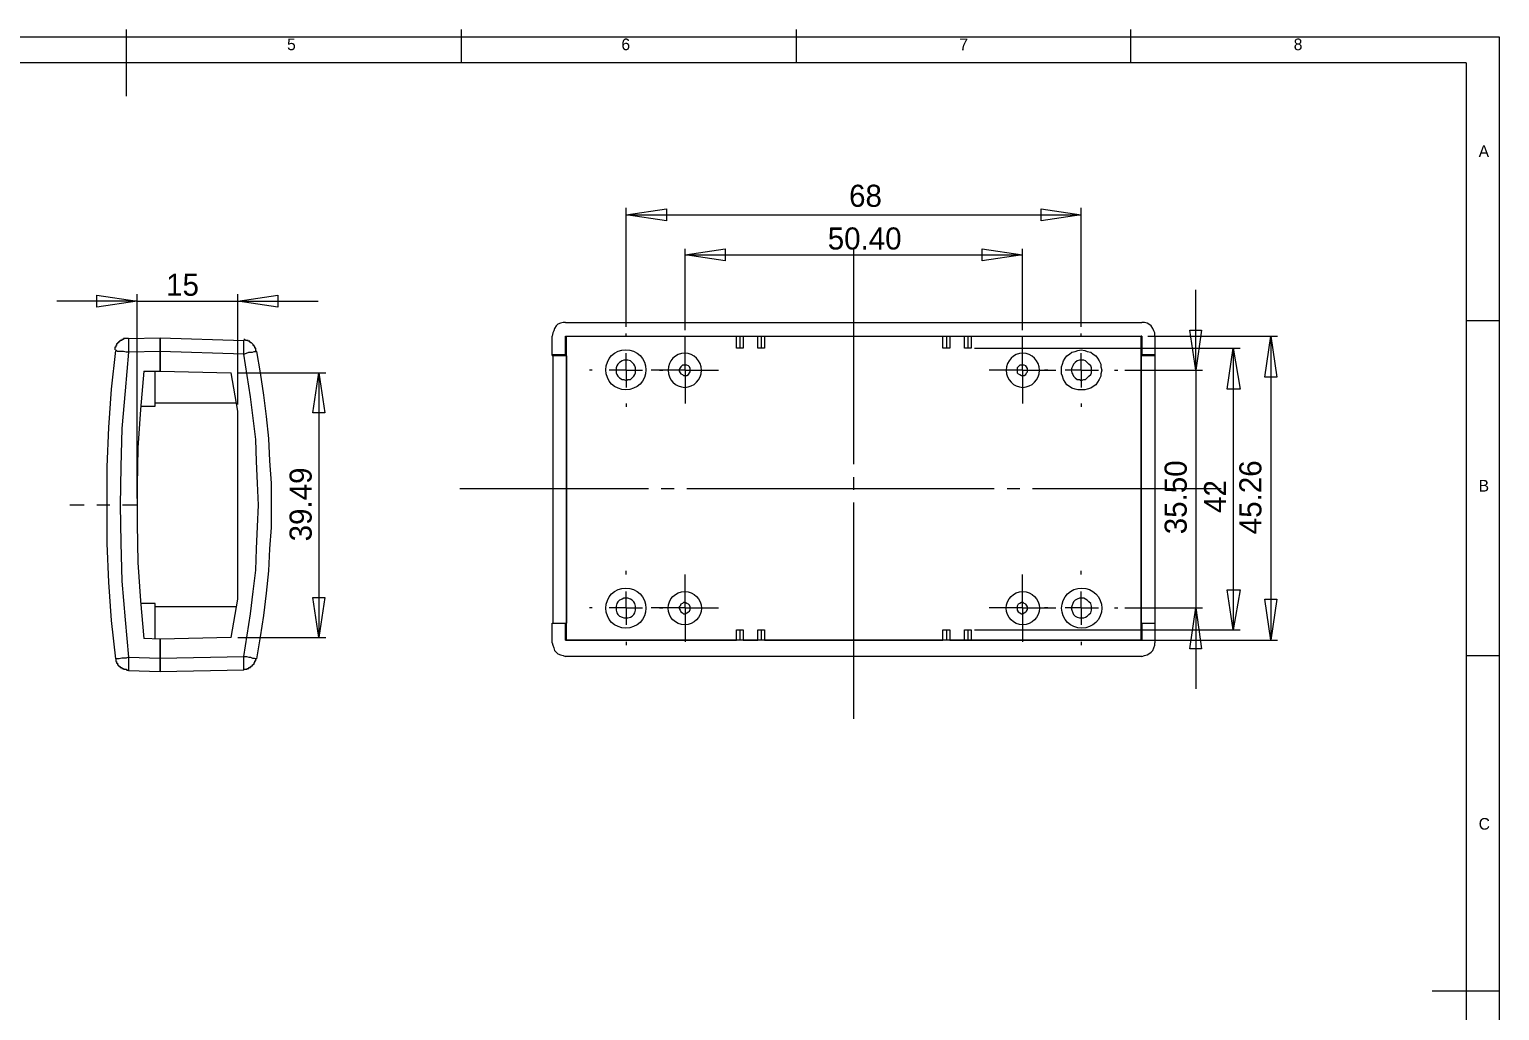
# Model space of a CAD drawing. Header units: millimetres. Extents: x 0 to 272, y 0 to 191.
# Drawn here: x 126.6 to 272.4, y 94.2 to 191.4 of the extents above; entities that cross this region are included whole.
import ezdxf

# ---------------------------------------------------------------- set-up
doc = ezdxf.new("R2010")
doc.units = ezdxf.units.MM

msp = doc.modelspace()

# ---------------------------------------------------------------- linework, layer by layer
at = {"color": 0, "lineweight": 0}
for points in [[(136.144, 191.431333), (136.144, 184.827333)], [(169.418, 188.129333), (169.418, 191.431333)], [(202.607333, 191.431333), (202.607333, 188.129333)], [(235.796667, 188.129333), (235.796667, 191.431333)], [(272.372667, 190.669333), (0, 190.669333)], [(272.372667, 0), (272.372667, 190.669333)], [(269.070667, 188.129333), (4.995333, 188.129333)], [(269.070667, 188.129333), (269.070667, 24.976667)], [(185.758667, 161.967333), (185.758667, 173.736)], [(185.758667, 173.058667), (189.738, 173.651333)], [(189.738, 173.651333), (189.738, 172.466)], [(226.906667, 172.466), (226.906667, 173.651333)], [(226.906667, 173.651333), (230.886, 173.058667)], [(230.886, 161.967333), (230.886, 173.736)], [(185.758667, 173.058667), (230.886, 173.058667)], [(189.738, 172.466), (185.758667, 173.058667)], [(230.886, 173.058667), (226.906667, 172.466)], [(191.600667, 161.628667), (191.600667, 169.672)], [(191.600667, 169.079333), (195.58, 169.672)], [(195.58, 169.672), (195.58, 168.486667)], [(208.28, 169.672), (208.28, 148.336)], [(221.064667, 168.486667), (221.064667, 169.672)], [(221.064667, 169.672), (225.044, 169.079333)], [(225.044, 161.628667), (225.044, 169.672)], [(191.600667, 169.079333), (225.044, 169.079333)], [(195.58, 168.486667), (191.600667, 169.079333)], [(225.044, 169.079333), (221.064667, 168.486667)], [(133.265333, 163.914667), (133.265333, 165.1)], [(133.265333, 165.1), (137.244667, 164.507333)], [(137.244667, 144.949333), (137.244667, 165.184667)], [(147.235333, 154.262667), (147.235333, 165.184667)], [(147.235333, 164.507333), (151.214667, 165.1)], [(151.214667, 165.1), (151.214667, 163.914667)], [(242.231333, 157.649333), (242.231333, 165.608)], [(137.244667, 164.507333), (129.286, 164.507333)], [(137.244667, 164.507333), (133.265333, 163.914667)], [(137.244667, 164.507333), (147.235333, 164.507333)], [(147.235333, 164.507333), (155.194, 164.507333)], [(151.214667, 163.914667), (147.235333, 164.507333)], [(179.747333, 162.390667), (179.493333, 162.390667), (179.239333, 162.306), (178.985333, 162.221333), (178.816, 162.052), (178.646667, 161.798), (178.562, 161.544), (178.477333, 161.374667), (178.392667, 161.036)], [(179.747333, 162.390667), (236.897333, 162.390667)], [(238.167333, 161.036), (238.167333, 161.374667), (238.082667, 161.544), (237.998, 161.798), (237.828667, 162.052), (237.574667, 162.221333), (237.405333, 162.306), (237.151333, 162.390667), (236.897333, 162.390667)], [(272.372667, 162.56), (269.070667, 162.56)], [(136.398, 160.782), (135.89, 160.782), (135.89, 160.697333), (135.720667, 160.697333), (135.720667, 160.612667), (135.551333, 160.612667), (135.551333, 160.528), (135.466667, 160.528), (135.466667, 160.443333), (135.382, 160.443333), (135.382, 160.358667), (135.297333, 160.358667), (135.297333, 160.274), (135.212667, 160.274), (135.212667, 160.189333), (135.212667, 160.104667), (135.128, 160.104667), (135.128, 159.935333), (135.043333, 159.935333), (135.043333, 159.850667), (135.043333, 159.766), (135.043333, 159.681333)], [(136.398, 160.782), (139.530667, 160.866667)], [(136.398, 160.782), (136.398, 159.427333)], [(139.530667, 160.866667), (147.828, 160.612667)], [(139.530667, 159.512), (139.530667, 160.866667)], [(139.530667, 160.866667), (139.530667, 159.512)], [(149.098, 159.512), (149.013333, 159.596667), (149.013333, 159.850667), (148.928667, 159.850667), (148.928667, 160.02), (148.844, 160.02), (148.844, 160.104667), (148.759333, 160.104667), (148.759333, 160.189333), (148.674667, 160.274), (148.59, 160.358667), (148.505333, 160.358667), (148.505333, 160.443333), (148.420667, 160.443333), (148.420667, 160.528), (148.251333, 160.528), (148.251333, 160.612667), (147.997333, 160.612667), (147.912667, 160.697333), (147.828, 160.697333)], [(147.828, 159.258), (147.828, 160.612667)], [(178.392667, 159.173333), (178.392667, 161.036)], [(179.747333, 161.036), (179.832, 161.036)], [(179.747333, 161.036), (197.019333, 161.036)], [(179.747333, 159.173333), (179.747333, 161.036)], [(179.832, 161.036), (196.680667, 161.036)], [(179.832, 130.894667), (179.832, 161.036)], [(185.758667, 160.951333), (185.758667, 161.29)], [(191.600667, 159.342667), (191.600667, 160.951333)], [(196.680667, 161.036), (197.019333, 161.036)], [(196.680667, 159.850667), (196.680667, 161.036)], [(197.019333, 161.036), (197.358, 161.036)], [(197.019333, 161.036), (199.136, 161.036)], [(197.019333, 161.036), (197.019333, 159.850667)], [(197.358, 161.036), (198.797333, 161.036)], [(197.358, 161.036), (197.358, 159.850667)], [(198.797333, 161.036), (199.136, 161.036)], [(198.797333, 159.850667), (198.797333, 161.036)], [(199.136, 161.036), (199.474667, 161.036)], [(199.136, 161.036), (217.508667, 161.036)], [(199.136, 161.036), (199.136, 159.850667)], [(199.474667, 161.036), (217.17, 161.036)], [(199.474667, 161.036), (199.474667, 159.850667)], [(217.17, 161.036), (217.508667, 161.036)], [(217.17, 159.850667), (217.17, 161.036)], [(217.508667, 161.036), (217.508667, 159.850667)], [(217.508667, 161.036), (217.847333, 161.036)], [(217.508667, 161.036), (219.625333, 161.036)], [(217.847333, 161.036), (217.847333, 159.850667)], [(217.847333, 161.036), (219.286667, 161.036)], [(219.286667, 161.036), (219.625333, 161.036)], [(219.286667, 159.850667), (219.286667, 161.036)], [(219.625333, 161.036), (219.964, 161.036)], [(219.625333, 161.036), (236.897333, 161.036)], [(219.625333, 161.036), (219.625333, 159.850667)], [(219.964, 161.036), (236.812667, 161.036)], [(219.964, 161.036), (219.964, 159.850667)], [(225.044, 159.342667), (225.044, 160.951333)], [(230.886, 160.951333), (230.886, 161.29)], [(236.897333, 161.036), (236.812667, 161.036)], [(236.812667, 130.894667), (236.812667, 161.036)], [(236.897333, 161.036), (236.897333, 159.173333)], [(237.49, 161.036), (250.359333, 161.036)], [(238.167333, 161.036), (238.167333, 159.173333)], [(242.231333, 157.649333), (241.638667, 161.628667)], [(241.638667, 161.628667), (242.824, 161.628667)], [(242.824, 161.628667), (242.231333, 157.649333)], [(249.089333, 156.972), (249.682, 161.036)], [(249.682, 161.036), (249.682, 130.894667)], [(249.682, 161.036), (250.274667, 156.972)], [(135.128, 129.032), (134.704667, 132.842), (134.450667, 136.652), (134.281333, 140.462), (134.281333, 148.082), (134.450667, 151.976667), (134.704667, 155.786667), (135.128, 159.596667)], [(136.398, 159.427333), (136.144, 159.427333), (135.89, 159.512), (135.297333, 159.512), (135.212667, 159.596667), (135.128, 159.596667)], [(136.398, 159.427333), (136.059333, 155.617333), (135.720667, 151.892), (135.636, 148.082), (135.551333, 144.272), (135.636, 140.546667), (135.720667, 136.736667), (136.059333, 132.926667), (136.398, 129.201333)], [(139.530667, 159.512), (136.398, 159.427333)], [(147.828, 159.258), (139.530667, 159.512)], [(139.530667, 159.512), (139.530667, 157.564667)], [(139.530667, 157.564667), (139.530667, 159.512)], [(147.828, 159.258), (148.082, 159.342667), (148.336, 159.427333), (148.674667, 159.427333), (148.844, 159.512), (149.098, 159.512)], [(147.828, 129.286), (148.166667, 131.402667), (148.505333, 133.519333), (148.759333, 135.720667), (149.013333, 137.837333), (149.098, 139.954), (149.182667, 142.155333), (149.267333, 144.272), (149.182667, 146.473333), (149.098, 148.59), (149.013333, 150.791333), (148.759333, 152.908), (148.505333, 155.024667), (148.166667, 157.141333), (147.828, 159.258)], [(149.098, 159.512), (149.436667, 157.395333), (149.775333, 155.194), (150.029333, 153.077333), (150.283333, 150.876), (150.368, 148.674667), (150.537333, 146.473333), (150.537333, 142.070667), (150.368, 139.954), (150.283333, 137.752667), (150.029333, 135.551333), (149.775333, 133.35), (149.436667, 131.233333), (149.098, 129.032)], [(178.477333, 159.088667), (178.392667, 159.173333)], [(179.747333, 159.173333), (178.392667, 159.173333)], [(179.832, 159.088667), (178.477333, 159.088667)], [(178.477333, 159.088667), (178.477333, 132.588)], [(179.832, 159.088667), (179.747333, 159.173333)], [(179.832, 159.088667), (179.832, 132.588)], [(185.758667, 157.649333), (185.758667, 159.342667)], [(191.600667, 157.649333), (191.600667, 159.342667)], [(197.019333, 159.850667), (196.680667, 159.850667)], [(197.358, 159.850667), (197.019333, 159.850667)], [(199.136, 159.850667), (198.797333, 159.850667)], [(199.474667, 159.850667), (199.136, 159.850667)], [(217.508667, 159.850667), (217.17, 159.850667)], [(217.847333, 159.850667), (217.508667, 159.850667)], [(219.625333, 159.850667), (219.286667, 159.850667)], [(219.964, 159.850667), (219.625333, 159.850667)], [(220.302667, 159.850667), (246.634, 159.850667)], [(225.044, 157.649333), (225.044, 159.342667)], [(230.886, 157.649333), (230.886, 159.342667)], [(236.897333, 159.173333), (236.812667, 159.088667)], [(238.167333, 159.088667), (236.812667, 159.088667)], [(236.812667, 159.088667), (236.812667, 132.588)], [(238.167333, 159.173333), (236.897333, 159.173333)], [(238.167333, 159.173333), (238.167333, 159.088667)], [(238.167333, 159.088667), (238.167333, 132.588)], [(245.364, 155.786667), (245.956667, 159.850667)], [(245.956667, 159.850667), (245.956667, 131.910667)], [(245.956667, 159.850667), (246.634, 155.786667)], [(137.922, 157.564667), (137.583333, 153.754667), (137.329333, 149.944667), (137.244667, 146.219333), (137.244667, 142.409333), (137.329333, 138.599333), (137.583333, 134.789333), (137.922, 131.064)], [(137.922, 157.564667), (139.530667, 157.564667)], [(139.022667, 156.125333), (139.022667, 157.564667)], [(139.530667, 157.564667), (146.558, 157.395333)], [(182.372, 157.649333), (182.118, 157.649333)], [(185.758667, 157.649333), (184.065333, 157.649333)], [(185.758667, 157.649333), (185.758667, 155.956)], [(185.758667, 157.649333), (187.367333, 157.649333)], [(189.907333, 157.649333), (188.214, 157.649333)], [(189.060667, 157.649333), (189.399333, 157.649333)], [(191.600667, 157.649333), (189.907333, 157.649333)], [(191.600667, 157.649333), (191.600667, 155.956)], [(191.600667, 157.649333), (193.209333, 157.649333)], [(193.209333, 157.649333), (194.902667, 157.649333)], [(223.350667, 157.649333), (221.742, 157.649333)], [(225.044, 157.649333), (223.350667, 157.649333)], [(225.044, 157.649333), (225.044, 155.956)], [(225.044, 157.649333), (226.737333, 157.649333)], [(226.737333, 157.649333), (228.346, 157.649333)], [(227.584, 157.649333), (227.245333, 157.649333)], [(230.886, 157.649333), (229.277333, 157.649333)], [(230.886, 157.649333), (230.886, 155.956)], [(230.886, 157.649333), (232.579333, 157.649333)], [(234.188, 157.649333), (234.526667, 157.649333)], [(235.204, 157.649333), (242.908667, 157.649333)], [(242.231333, 157.649333), (242.231333, 134.112)], [(139.022667, 154.093333), (139.022667, 156.125333)], [(147.235333, 153.585333), (146.558, 157.395333)], [(147.235333, 157.395333), (155.956, 157.395333)], [(154.686, 153.416), (155.278667, 157.395333)], [(155.278667, 157.395333), (155.278667, 131.148667)], [(155.278667, 157.395333), (155.871333, 153.416)], [(250.274667, 156.972), (249.089333, 156.972)], [(191.600667, 155.956), (191.600667, 154.347333)], [(225.044, 155.956), (225.044, 154.347333)], [(246.634, 155.786667), (245.364, 155.786667)], [(137.583333, 154.093333), (139.022667, 154.093333)], [(139.022667, 154.432), (147.066, 154.432)], [(147.235333, 134.958667), (147.235333, 153.585333)], [(155.871333, 153.416), (154.686, 153.416)], [(185.758667, 154.347333), (185.758667, 154.008667)], [(230.886, 154.347333), (230.886, 154.008667)], [(187.96, 145.880667), (169.248667, 145.880667)], [(190.5, 145.880667), (189.23, 145.880667)], [(222.25, 145.880667), (191.77, 145.880667)], [(208.28, 147.066), (208.28, 145.796)], [(224.79, 145.880667), (223.52, 145.880667)], [(244.771333, 145.880667), (226.06, 145.880667)], [(208.28, 144.526), (208.28, 123.105333)], [(131.995333, 144.272), (130.556, 144.272)], [(134.535333, 144.272), (133.265333, 144.272)], [(137.244667, 144.272), (135.805333, 144.272)], [(185.758667, 137.414), (185.758667, 137.752667)], [(191.600667, 135.720667), (191.600667, 137.414)], [(225.044, 135.720667), (225.044, 137.414)], [(230.886, 137.414), (230.886, 137.752667)], [(185.758667, 134.112), (185.758667, 135.720667)], [(191.600667, 134.112), (191.600667, 135.720667)], [(225.044, 134.112), (225.044, 135.720667)], [(230.886, 134.112), (230.886, 135.720667)], [(245.956667, 131.910667), (245.364, 135.89)], [(245.364, 135.89), (246.634, 135.89)], [(246.634, 135.89), (245.956667, 131.910667)], [(139.022667, 134.535333), (137.583333, 134.535333)], [(139.022667, 132.503333), (139.022667, 134.535333)], [(147.066, 134.196667), (139.022667, 134.196667)], [(146.558, 131.148667), (147.235333, 134.958667)], [(155.278667, 131.148667), (154.686, 135.128)], [(154.686, 135.128), (155.871333, 135.128)], [(155.871333, 135.128), (155.278667, 131.148667)], [(249.682, 130.894667), (249.089333, 134.958667)], [(249.089333, 134.958667), (250.274667, 134.958667)], [(250.274667, 134.958667), (249.682, 130.894667)], [(182.372, 134.112), (182.118, 134.112)], [(185.758667, 134.112), (184.065333, 134.112)], [(185.758667, 134.112), (185.758667, 132.418667)], [(185.758667, 134.112), (187.367333, 134.112)], [(189.907333, 134.112), (188.214, 134.112)], [(189.060667, 134.112), (189.399333, 134.112)], [(191.600667, 134.112), (189.907333, 134.112)], [(191.600667, 134.112), (191.600667, 132.418667)], [(191.600667, 134.112), (193.209333, 134.112)], [(193.209333, 134.112), (194.902667, 134.112)], [(223.350667, 134.112), (221.742, 134.112)], [(225.044, 134.112), (223.350667, 134.112)], [(225.044, 134.112), (225.044, 132.418667)], [(225.044, 134.112), (226.737333, 134.112)], [(226.737333, 134.112), (228.346, 134.112)], [(227.584, 134.112), (227.245333, 134.112)], [(230.886, 134.112), (229.277333, 134.112)], [(230.886, 134.112), (230.886, 132.418667)], [(230.886, 134.112), (232.579333, 134.112)], [(234.188, 134.112), (234.526667, 134.112)], [(235.204, 134.112), (242.908667, 134.112)], [(241.638667, 130.048), (242.231333, 134.112)], [(242.231333, 134.112), (242.231333, 126.068667)], [(242.231333, 134.112), (242.824, 130.048)], [(139.022667, 131.064), (139.022667, 132.503333)], [(178.392667, 130.640667), (178.392667, 132.588)], [(178.392667, 132.588), (179.747333, 132.588)], [(178.392667, 132.588), (178.477333, 132.588)], [(178.477333, 132.588), (179.832, 132.588)], [(179.747333, 130.894667), (179.747333, 132.588)], [(179.747333, 132.588), (179.832, 132.588)], [(191.600667, 132.418667), (191.600667, 130.725333)], [(196.680667, 131.910667), (197.019333, 131.910667)], [(196.680667, 130.894667), (196.680667, 131.910667)], [(197.019333, 131.910667), (197.019333, 130.894667)], [(197.019333, 131.910667), (197.358, 131.910667)], [(197.358, 131.910667), (197.358, 130.894667)], [(198.797333, 131.910667), (199.136, 131.910667)], [(198.797333, 130.894667), (198.797333, 131.910667)], [(199.136, 131.910667), (199.136, 130.894667)], [(199.136, 131.910667), (199.474667, 131.910667)], [(199.474667, 131.910667), (199.474667, 130.894667)], [(217.17, 131.910667), (217.508667, 131.910667)], [(217.17, 130.894667), (217.17, 131.910667)], [(217.508667, 131.910667), (217.508667, 130.894667)], [(217.508667, 131.910667), (217.847333, 131.910667)], [(217.847333, 131.910667), (217.847333, 130.894667)], [(219.286667, 131.910667), (219.625333, 131.910667)], [(219.286667, 130.894667), (219.286667, 131.910667)], [(219.625333, 131.910667), (219.625333, 130.894667)], [(219.625333, 131.910667), (219.964, 131.910667)], [(219.964, 131.910667), (219.964, 130.894667)], [(220.302667, 131.910667), (246.634, 131.910667)], [(225.044, 132.418667), (225.044, 130.725333)], [(236.812667, 132.588), (236.897333, 132.588)], [(236.812667, 132.588), (238.167333, 132.588)], [(236.897333, 132.588), (236.897333, 130.894667)], [(236.897333, 132.588), (238.167333, 132.588)], [(238.167333, 132.588), (238.167333, 130.640667)], [(238.167333, 132.588), (238.252, 132.588)], [(139.530667, 130.979333), (137.922, 131.064)], [(146.558, 131.148667), (139.530667, 130.979333)], [(139.530667, 130.979333), (139.530667, 129.116667)], [(139.530667, 129.116667), (139.530667, 130.979333)], [(147.235333, 131.148667), (155.956, 131.148667)], [(178.392667, 130.640667), (178.477333, 130.386667), (178.562, 130.132667), (178.646667, 129.878667), (178.816, 129.709333), (178.985333, 129.54), (179.239333, 129.455333), (179.493333, 129.370667), (179.747333, 129.286)], [(197.019333, 130.894667), (179.747333, 130.894667)], [(179.747333, 130.894667), (179.832, 130.894667)], [(179.832, 130.894667), (196.680667, 130.894667)], [(185.758667, 130.725333), (185.758667, 130.386667)], [(197.019333, 130.894667), (196.680667, 130.894667)], [(199.136, 130.894667), (197.019333, 130.894667)], [(197.358, 130.894667), (197.019333, 130.894667)], [(197.358, 130.894667), (198.797333, 130.894667)], [(199.136, 130.894667), (198.797333, 130.894667)], [(217.508667, 130.894667), (199.136, 130.894667)], [(199.474667, 130.894667), (199.136, 130.894667)], [(199.474667, 130.894667), (217.17, 130.894667)], [(217.508667, 130.894667), (217.17, 130.894667)], [(219.625333, 130.894667), (217.508667, 130.894667)], [(217.847333, 130.894667), (217.508667, 130.894667)], [(217.847333, 130.894667), (219.286667, 130.894667)], [(217.847333, 130.894667), (250.359333, 130.894667)], [(219.625333, 130.894667), (219.286667, 130.894667)], [(219.964, 130.894667), (219.625333, 130.894667)], [(236.897333, 130.894667), (219.625333, 130.894667)], [(219.964, 130.894667), (236.812667, 130.894667)], [(230.886, 130.725333), (230.886, 130.386667)], [(236.897333, 130.894667), (236.812667, 130.894667)], [(236.897333, 129.286), (237.151333, 129.370667), (237.405333, 129.455333), (237.574667, 129.54), (237.828667, 129.709333), (237.998, 129.878667), (238.082667, 130.132667), (238.167333, 130.386667), (238.167333, 130.640667)], [(242.824, 130.048), (241.638667, 130.048)], [(136.398, 129.201333), (136.144, 129.116667), (135.720667, 129.116667), (135.466667, 129.032), (135.128, 129.032)], [(135.128, 129.032), (135.128, 128.778), (135.212667, 128.778), (135.212667, 128.608667), (135.297333, 128.608667), (135.297333, 128.439333), (135.382, 128.439333), (135.382, 128.354667), (135.466667, 128.354667), (135.466667, 128.27), (135.551333, 128.27), (135.551333, 128.185333), (135.636, 128.185333), (135.720667, 128.185333), (135.720667, 128.100667), (135.89, 128.100667), (135.89, 128.016), (136.144, 128.016), (136.228667, 127.931333), (136.398, 127.931333)], [(136.398, 129.201333), (139.530667, 129.116667)], [(136.398, 129.201333), (136.398, 127.846667)], [(139.530667, 129.116667), (147.828, 129.286)], [(139.530667, 127.762), (139.530667, 129.116667)], [(139.530667, 129.116667), (139.530667, 127.762)], [(147.828, 127.931333), (147.828, 129.286)], [(147.828, 129.286), (148.082, 129.286), (148.336, 129.201333), (148.505333, 129.201333), (148.674667, 129.116667), (148.844, 129.116667), (149.013333, 129.032), (149.098, 129.032)], [(147.828, 127.931333), (147.828, 128.016), (147.912667, 128.016), (148.166667, 128.016), (148.166667, 128.100667), (148.336, 128.100667), (148.336, 128.185333), (148.505333, 128.185333), (148.505333, 128.27), (148.59, 128.27), (148.59, 128.354667), (148.674667, 128.354667), (148.674667, 128.439333), (148.759333, 128.439333), (148.759333, 128.524), (148.844, 128.524), (148.844, 128.608667), (148.844, 128.693333), (148.928667, 128.693333), (148.928667, 128.862667), (149.013333, 128.862667), (149.013333, 129.032), (149.013333, 129.116667)], [(236.897333, 129.286), (179.747333, 129.286)], [(269.070667, 129.370667), (272.372667, 129.370667)], [(139.530667, 127.762), (136.398, 127.846667)], [(147.828, 127.931333), (139.530667, 127.762)], [(272.372667, 96.096667), (265.684, 96.096667)]]:
    msp.add_lwpolyline(points, dxfattribs=at)
for points in [[(228.938667, 157.649333), (228.938667, 157.988), (229.023333, 158.242), (229.108, 158.580667), (229.277333, 158.834667), (229.446667, 159.088667), (229.700667, 159.258), (229.954667, 159.427333), (230.293333, 159.512), (230.547333, 159.596667), (230.886, 159.681333), (231.224667, 159.596667), (231.478667, 159.512), (231.817333, 159.427333), (232.071333, 159.258), (232.325333, 159.088667), (232.494667, 158.834667), (232.664, 158.580667), (232.833333, 158.242), (232.833333, 157.988), (232.918, 157.649333), (232.833333, 157.310667), (232.833333, 157.056667), (232.664, 156.718), (232.494667, 156.464), (232.325333, 156.21), (232.071333, 156.040667), (231.817333, 155.871333), (231.478667, 155.786667), (231.224667, 155.702), (230.547333, 155.702), (230.293333, 155.786667), (229.954667, 155.871333), (229.700667, 156.040667), (229.446667, 156.21), (229.277333, 156.464), (229.108, 156.718), (229.023333, 157.056667), (228.938667, 157.310667)], [(186.69, 157.649333), (186.69, 157.903333), (186.605333, 158.072667), (186.520667, 158.242), (186.351333, 158.411333), (186.182, 158.580667), (185.928, 158.665333), (185.504667, 158.665333), (185.335333, 158.580667), (185.081333, 158.411333), (184.912, 158.242), (184.827333, 158.072667), (184.742667, 157.903333), (184.742667, 157.395333), (184.827333, 157.226), (184.912, 157.056667), (185.081333, 156.887333), (185.335333, 156.718), (185.504667, 156.718), (185.758667, 156.633333), (185.928, 156.718), (186.182, 156.718), (186.351333, 156.887333), (186.520667, 157.056667), (186.605333, 157.226), (186.69, 157.395333)], [(192.108667, 157.649333), (192.108667, 157.818667), (192.024, 157.988), (191.939333, 158.072667), (191.77, 158.157333), (191.346667, 158.157333), (191.177333, 157.988), (191.092667, 157.903333), (191.008, 157.734), (191.008, 157.564667), (191.092667, 157.395333), (191.177333, 157.310667), (191.346667, 157.226), (191.431333, 157.141333), (191.77, 157.141333), (191.939333, 157.226), (192.024, 157.395333), (192.108667, 157.48)], [(225.552, 157.649333), (225.552, 157.818667), (225.467333, 157.988), (225.382667, 158.072667), (225.213333, 158.157333), (224.79, 158.157333), (224.620667, 157.988), (224.536, 157.903333), (224.536, 157.395333), (224.620667, 157.310667), (224.79, 157.226), (224.959333, 157.141333), (225.213333, 157.141333), (225.382667, 157.226), (225.467333, 157.395333), (225.552, 157.48)], [(231.902, 157.649333), (231.902, 157.903333), (231.817333, 158.072667), (231.648, 158.242), (231.478667, 158.411333), (231.309333, 158.580667), (231.14, 158.665333), (230.716667, 158.665333), (230.462667, 158.580667), (230.293333, 158.411333), (230.124, 158.242), (230.039333, 158.072667), (229.954667, 157.903333), (229.87, 157.649333), (229.954667, 157.395333), (230.039333, 157.226), (230.124, 157.056667), (230.293333, 156.887333), (230.462667, 156.718), (230.716667, 156.718), (230.886, 156.633333), (231.14, 156.718), (231.309333, 156.718), (231.478667, 156.887333), (231.648, 157.056667), (231.817333, 157.226), (231.902, 157.395333)], [(186.69, 134.112), (186.69, 134.281333), (186.605333, 134.535333), (186.520667, 134.704667), (186.351333, 134.874), (186.182, 134.958667), (185.928, 135.043333), (185.504667, 135.043333), (185.335333, 134.958667), (185.081333, 134.874), (184.912, 134.704667), (184.827333, 134.535333), (184.742667, 134.281333), (184.742667, 133.858), (184.827333, 133.604), (184.912, 133.434667), (185.081333, 133.265333), (185.335333, 133.180667), (185.504667, 133.096), (185.928, 133.096), (186.182, 133.180667), (186.351333, 133.265333), (186.520667, 133.434667), (186.605333, 133.604), (186.69, 133.858)], [(192.108667, 134.112), (192.108667, 134.196667), (192.024, 134.366), (191.939333, 134.450667), (191.77, 134.535333), (191.600667, 134.62), (191.431333, 134.62), (191.346667, 134.535333), (191.177333, 134.450667), (191.092667, 134.281333), (191.008, 134.196667), (191.008, 134.027333), (191.092667, 133.858), (191.177333, 133.688667), (191.346667, 133.604), (191.431333, 133.519333), (191.600667, 133.519333), (191.77, 133.604), (191.939333, 133.688667), (192.024, 133.773333), (192.108667, 133.942667)], [(225.552, 134.112), (225.552, 134.196667), (225.467333, 134.366), (225.382667, 134.450667), (225.213333, 134.535333), (225.128667, 134.62), (224.959333, 134.62), (224.79, 134.535333), (224.620667, 134.450667), (224.536, 134.281333), (224.536, 133.858), (224.620667, 133.688667), (224.79, 133.604), (224.959333, 133.519333), (225.128667, 133.519333), (225.213333, 133.604), (225.382667, 133.688667), (225.467333, 133.773333), (225.552, 133.942667)], [(231.902, 134.112), (231.902, 134.281333), (231.817333, 134.535333), (231.648, 134.704667), (231.478667, 134.874), (231.309333, 134.958667), (231.14, 135.043333), (230.716667, 135.043333), (230.462667, 134.958667), (230.293333, 134.874), (230.124, 134.704667), (230.039333, 134.535333), (229.954667, 134.281333), (229.87, 134.112), (229.954667, 133.858), (230.039333, 133.604), (230.124, 133.434667), (230.293333, 133.265333), (230.462667, 133.180667), (230.716667, 133.096), (231.14, 133.096), (231.309333, 133.180667), (231.478667, 133.265333), (231.648, 133.434667), (231.817333, 133.604), (231.902, 133.858)]]:
    msp.add_lwpolyline(points, close=True, dxfattribs=at)
for centre, radius in [((185.716333, 157.691667), 1.989667), ((185.716333, 134.069667), 1.989667), ((191.558333, 134.069667), 1.651), ((225.086333, 134.069667), 1.651), ((230.928333, 134.069667), 1.989667)]:
    msp.add_circle(centre, radius, dxfattribs=at)
for centre in [(191.558333, 157.649333), (225.086333, 157.649333)]:
    msp.add_ellipse(centre, major_axis=(0, 1.693333), ratio=0.975, start_param=0, end_param=6.283185, dxfattribs=at)

# ---------------------------------------------------------------- texts
at = {"color": 0, "attachment_point": 1}
for s, insert, char_height in [('{\\fCenturyGothic|b0|i0|c0;5}', (152.117778, 190.526134), 1.155023), ('{\\fCenturyGothic|b0|i0|c0;6}', (185.278889, 190.526134), 1.155023), ('{\\fCenturyGothic|b0|i0|c0;7}', (218.792778, 190.526134), 1.155023), ('{\\fCenturyGothic|b0|i0|c0;8}', (251.953889, 190.526134), 1.155023), ('{\\fCenturyGothic|b0|i0|c0;A}', (270.298333, 179.942801), 1.155023), ('{\\fCenturyGothic|b0|i0|c0;68}', (207.856667, 176.037353), 2.188464), ('{\\fCenturyGothic|b0|i0|c0;50.40}', (205.74, 171.80402), 2.188464), ('{\\fCenturyGothic|b0|i0|c0;15}', (140.123333, 167.217908), 2.188464), ('{\\fCenturyGothic|b0|i0|c0;B}', (270.298333, 146.781689), 1.155023), ('{\\fCenturyGothic|b0|i0|c0;C}', (270.298333, 113.267801), 1.155023)]:
    msp.add_mtext(s, dxfattribs=dict(at, insert=insert, char_height=char_height))
at = {"color": 0, "char_height": 2.188464, "attachment_point": 7, "rotation": 90}
for s, insert in [('{\\fCenturyGothic|b0|i0|c0;39.49}', (154.587222, 140.687778)), ('{\\fCenturyGothic|b0|i0|c0;35.50}', (241.370556, 141.393333)), ('{\\fCenturyGothic|b0|i0|c0;45.26}', (248.778889, 141.393333)), ('{\\fCenturyGothic|b0|i0|c0;42}', (245.251111, 143.51))]:
    msp.add_mtext(s, dxfattribs=dict(at, insert=insert))

doc.saveas('drawing.dxf')
